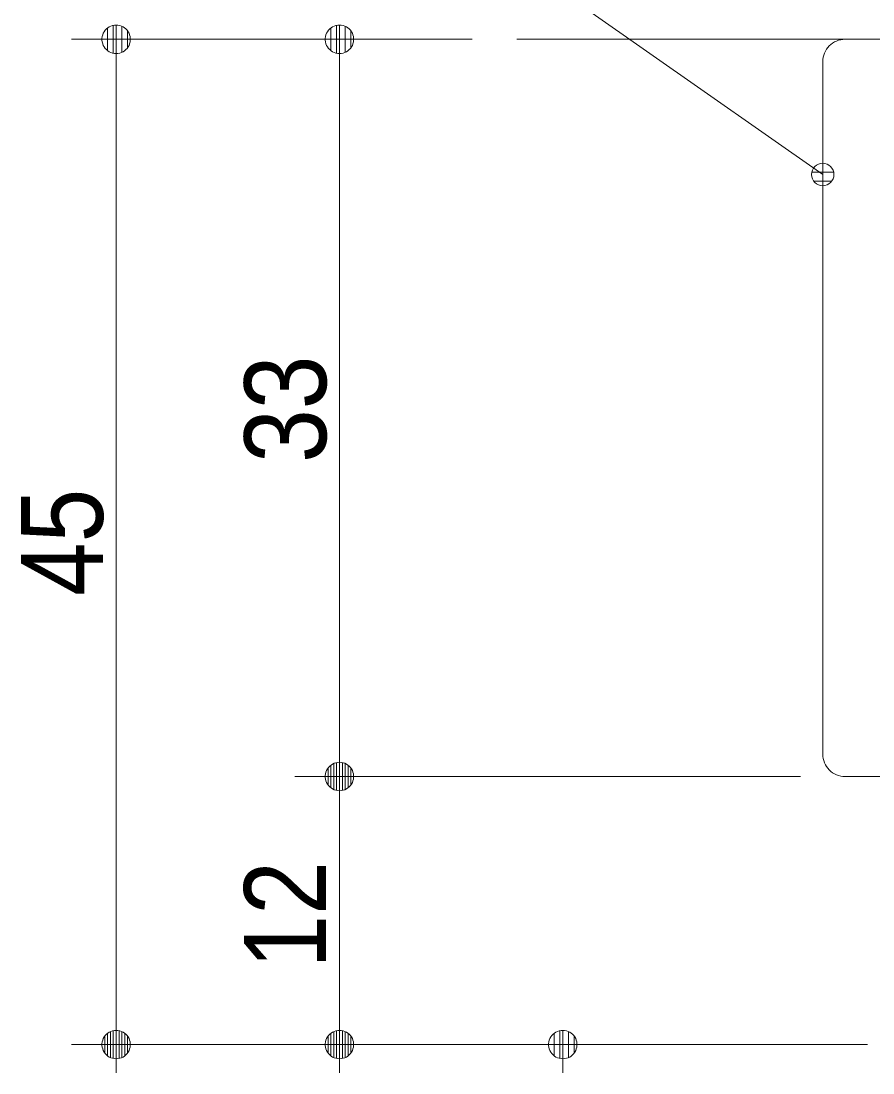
# Model space of a CAD drawing. Units: millimetres, scale not verified, with parts at other scales. Extents: x -6062 to 6062, y -3045 to 3045.
# Drawn here: x 151.7 to 533.2, y 527.5 to 998.4 of the extents above; entities that cross this region are included whole.
import ezdxf
from ezdxf.enums import TextEntityAlignment as Align

# ---------------------------------------------------------------- set-up
doc = ezdxf.new("R2010")
doc.units = ezdxf.units.MM
doc.header["$LTSCALE"] = 20
for name, color, linetype, lineweight in [('0-1_2寸法-3', 7, 'Continuous', 9), ('0-2_2寸法-1', 7, 'Continuous', 9), ('0-3_0', 7, 'Continuous', 9), ('0-4_3一般', 7, 'Continuous', 9)]:
    doc.layers.add(name, color=color, linetype=linetype, lineweight=lineweight)
doc.styles.add('ＭＳ Ｐゴシック', font='')
doc.styles.get('ＭＳ Ｐゴシック').set_extended_font_data('MS PGothic')

# ---------------------------------------------------------------- blocks, each defined once
blk = doc.blocks.new('グループ-2')
at = {"layer": '0-4_3一般'}
blk.add_line((43223.7, 19804.9), (64563.7, 19804.9), dxfattribs=at)
blk = doc.blocks.new('グループ-6')
at = {"layer": '0-4_3一般'}
for p, q in [((46163.7, 19804.9), (46163.9, 19804.9)), ((49943.7, 19804.9), (46163.7, 19804.9)), ((45963.7, 19604.9), (45963.9, 19604.9)), ((45963.7, 19604.9), (45963.7, 13404.9)), ((46163.7, 13204.9), (48853.7, 13204.9))]:
    blk.add_line(p, q, dxfattribs=at)
for centre, start, end in [((46163.7, 19604.9), 90, 135), ((46163.7, 19604.9), 135, 180), ((46163.7, 13404.9), 180, 225), ((46163.7, 13404.9), 225, 270)]:
    blk.add_arc(centre, 200, start, end, dxfattribs=at)
blk = doc.blocks.new('グループ-31')
at = {"layer": '0-4_3一般'}
blk.add_line((44636.2, 19804.9), (43223.7, 19804.9), dxfattribs=at)
blk.add_blockref('グループ-6', (0, 0), dxfattribs=at)
blk = doc.blocks.new('グループ-32')
at = {"layer": '0-4_3一般'}
for name in ['グループ-31', 'グループ-2']:
    blk.add_blockref(name, (0, 0), dxfattribs=at)
blk = doc.blocks.new('_Dot')
at = {"layer": '0-3_0'}
for p, q in [((-10, 0), (-20, 0)), ((9.78, 2), (-9.78, 2)), ((7.99, 6), (-7.99, 6)), ((9.16, -3.98), (-9.16, -3.98)), ((6, -7.98), (-6, -7.98))]:
    blk.add_line(p, q, dxfattribs=at)
for points in [[(10, 0), (9.92, 1.25), (9.69, 2.49), (9.3, 3.68), (8.76, 4.82), (8.09, 5.88), (7.29, 6.85), (6.37, 7.71), (5.36, 8.44), (4.26, 9.05), (3.09, 9.51), (1.87, 9.82), (0.63, 9.98), (-0.63, 9.98), (-1.87, 9.82), (-3.09, 9.51), (-4.26, 9.05), (-5.36, 8.44), (-6.37, 7.71), (-7.29, 6.85), (-8.09, 5.88), (-8.76, 4.82), (-9.3, 3.68), (-9.69, 2.49), (-9.92, 1.25), (-10, 0), (0, 0)], [(-10, 0), (-9.92, -1.25), (-9.69, -2.49), (-9.3, -3.68), (-8.76, -4.82), (-8.09, -5.88), (-7.29, -6.85), (-6.37, -7.71), (-5.36, -8.44), (-4.26, -9.05), (-3.09, -9.51), (-1.87, -9.82), (-0.63, -9.98), (0.63, -9.98), (1.87, -9.82), (3.09, -9.51), (4.26, -9.05), (5.36, -8.44), (6.37, -7.71), (7.29, -6.85), (8.09, -5.88), (8.76, -4.82), (9.3, -3.68), (9.69, -2.49), (9.92, -1.25), (10, 0), (0, 0)]]:
    blk.add_lwpolyline(points, close=True, dxfattribs=at)

msp = doc.modelspace()

# ---------------------------------------------------------------- linework, layer by layer
at = {"layer": '0-1_2寸法-3'}
for p, q in [((510.84, 934.73), (510.52, 934.73)), ((510.84, 934.73), (510.52, 934.73)), ((515.58, 930.73), (505.79, 930.73)), ((514.68, 926.73), (506.69, 926.73))]:
    msp.add_line(p, q, dxfattribs=at)
msp.add_lwpolyline([(510.68, 929.74), (352.86, 1040.25), (164.57, 1040.25)], dxfattribs=at)
msp.add_circle((510.68, 929.74), 5.01, dxfattribs=at)
msp.add_circle((510.68, 929.74), 5.01, dxfattribs=at)
at = {"layer": '0-2_2寸法-1'}
for p, q in [((274.31, 990.25), (174.31, 990.25)), ((353.68, 990.25), (274.31, 990.25)), ((194.31, 552.96), (194.31, 977.53)), ((294.31, 977.53), (294.31, 672.96)), ((500.68, 660.25), (274.31, 660.25)), ((500.68, 660.25), (274.31, 660.25)), ((294.31, 552.96), (294.31, 647.53)), ((274.31, 540.25), (174.31, 540.25)), ((274.31, 540.25), (174.31, 540.25)), ((530.68, 540.25), (274.31, 540.25)), ((374.31, 540.25), (274.31, 540.25)), ((530.68, 540.25), (374.31, 540.25))]:
    msp.add_line(p, q, dxfattribs=at)

# ---------------------------------------------------------------- block references
at = {"layer": '0-2_2寸法-1', "xscale": 0.6356201, "yscale": 0.6356201}
for p, rotation in [((194.31, 990.25), 90), ((294.31, 990.25), 90), ((294.31, 660.25), 270), ((294.31, 660.25), 90), ((194.31, 540.25), 270), ((294.31, 540.25), 270), ((194.31, 540.25), 90), ((294.31, 540.25), 90), ((394.31, 540.25), 90)]:
    msp.add_blockref('_Dot', p, dxfattribs=dict(at, rotation=rotation))
at = {"layer": '0-4_3一般', "xscale": 0.05, "yscale": 0.05}
msp.add_blockref('グループ-32', (-1787.5, 0), dxfattribs=at)

# ---------------------------------------------------------------- texts
at = {"layer": '0-2_2寸法-1', "style": 'ＭＳ Ｐゴシック', "width": 0.9}
for s, p in [('33', (299.37, 800.65)), ('45', (199.37, 741.04)), ('12', (299.27, 574.32))]:
    msp.add_text(s, height=36.66, rotation=90, dxfattribs=at).set_placement(p, align=Align.BOTTOM_LEFT)

doc.saveas('drawing.dxf')
